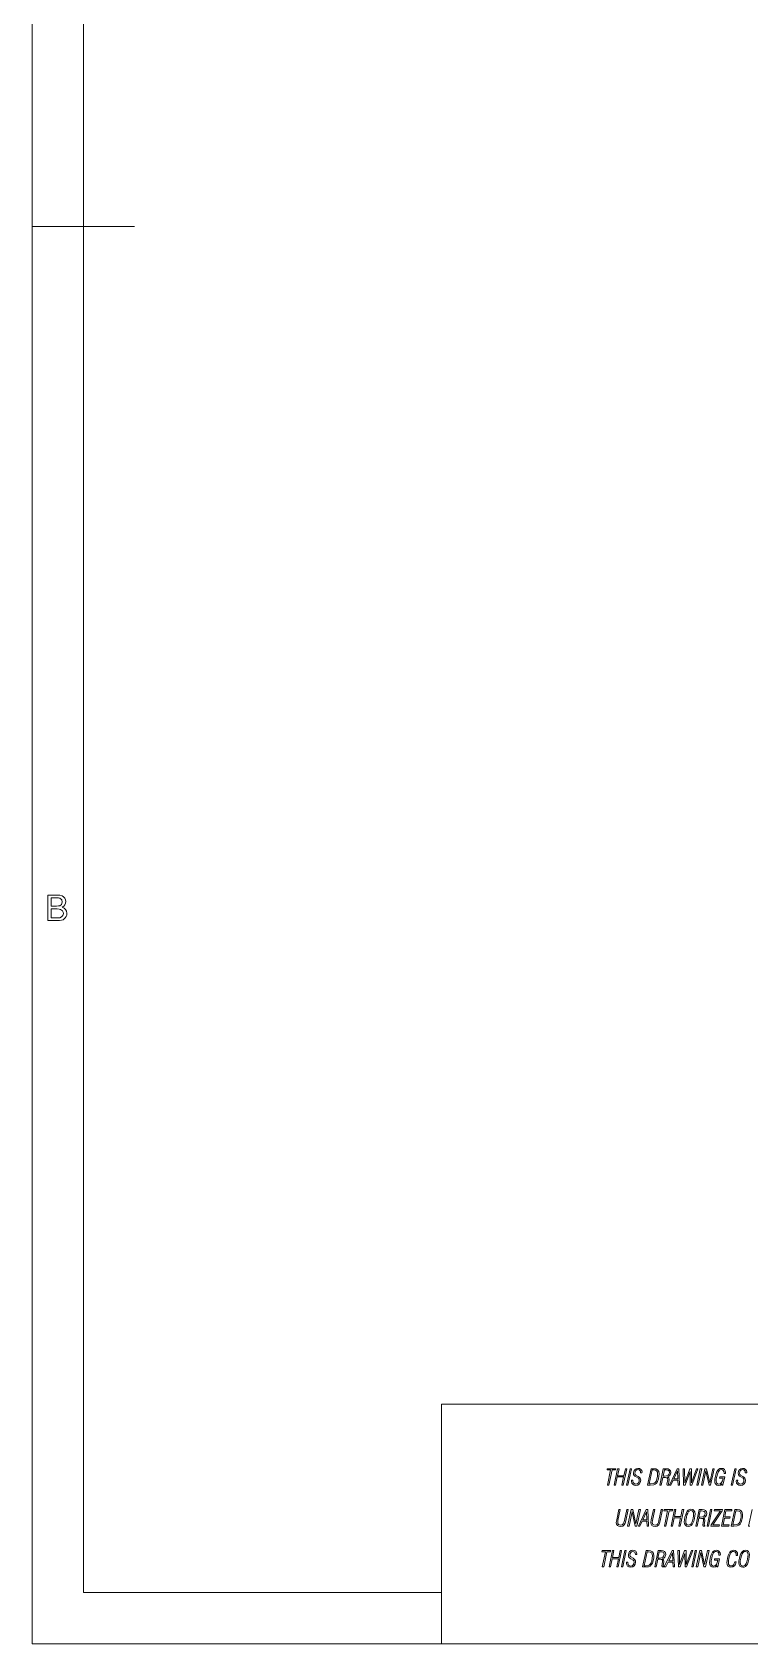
# Model space of a CAD drawing. Extents: x 10 to 410, y 5 to 287.
# Drawn here: x 10 to 80.1, y 10 to 167.5 of the extents above; entities that cross this region are included whole.
import ezdxf

# ---------------------------------------------------------------- set-up
doc = ezdxf.new("R2010")
doc.units = 0

msp = doc.modelspace()

# ---------------------------------------------------------------- linework, layer by layer
at = {"color": 7, "lineweight": 13}
for p, q in [((10, 287), (10, 10)), ((15, 15), (15, 282)), ((140, 33.414001), (50, 33.414001)), ((50, 33.414001), (50, 10.004)), ((15, 15), (50, 15)), ((10, 10), (410, 10)), ((50, 10.004), (140, 10.004))]:
    msp.add_line(p, q, dxfattribs=at)
at = {"color": 7, "lineweight": 13, "ltscale": 0.25}
msp.add_line((10, 148.5), (20, 148.5), dxfattribs=at)
at = {"color": 7, "lineweight": 13}
for points in [[(11.511752, 80.660255), (11.511752, 83.160255), (12.451965, 83.160255), (12.710618, 83.141129), (12.912577, 83.083755), (13.067335, 82.98658), (13.184387, 82.84803), (13.258036, 82.685066), (13.282585, 82.514641), (13.259528, 82.357712), (13.190354, 82.210274), (13.074659, 82.081291), (12.912034, 81.979698), (13.114468, 81.89032), (13.263868, 81.754547), (13.356031, 81.581207), (13.386752, 81.379112), (13.368306, 81.211067), (13.312967, 81.055222), (13.23057, 80.922638), (13.130947, 80.824371), (13.008877, 80.753166), (12.859138, 80.701759), (12.677185, 80.670631), (12.458475, 80.660255)], [(11.858974, 82.08387), (12.383063, 82.08387), (12.566169, 82.091599), (12.689053, 82.114792), (12.873243, 82.246353), (12.935364, 82.477203), (12.877584, 82.708595), (12.712111, 82.845589), (12.566101, 82.873253), (12.343458, 82.882477), (11.858974, 82.882477)], [(11.858974, 80.938034), (12.464443, 80.938034), (12.683084, 80.949966), (12.868903, 81.018867), (12.991516, 81.159386), (13.03953, 81.372063), (13.021762, 81.503899), (12.968458, 81.617287), (12.774231, 81.763771), (12.623948, 81.795509), (12.419413, 81.806091), (11.858974, 81.806091)], [(66.19326, 25.505835), (66.335007, 25.505835), (66.650711, 26.98127), (66.987892, 26.98127), (67.013664, 27.105835), (66.182518, 27.105835), (66.156746, 26.98127), (66.506813, 26.98127)], [(66.852585, 25.505835), (66.990036, 25.505835), (67.159698, 26.300465), (67.778221, 26.300465), (67.608559, 25.505835), (67.74601, 25.505835), (68.085342, 27.105835), (67.947891, 27.105835), (67.803993, 26.42503), (67.185471, 26.42503), (67.329369, 27.105835), (67.191917, 27.105835)], [(68.061714, 25.505835), (68.199165, 25.505835), (68.540642, 27.105835), (68.403191, 27.105835)], [(68.562119, 25.98476), (68.555672, 25.873083), (68.583595, 25.705566), (68.669502, 25.581003), (68.800507, 25.503687), (68.976616, 25.475767), (69.165604, 25.51013), (69.313797, 25.613216), (69.408295, 25.77429), (69.442657, 25.982613), (69.42762, 26.098587), (69.382523, 26.197378), (69.303055, 26.281137), (69.193527, 26.354156), (68.965874, 26.47872), (68.903595, 26.553888), (68.882118, 26.667713), (68.903595, 26.807312), (68.965874, 26.916842), (69.060371, 26.987713), (69.180641, 27.015633), (69.288025, 26.996304), (69.369637, 26.944761), (69.421181, 26.861002), (69.440506, 26.749325), (69.438362, 26.712814), (69.57151, 26.712814), (69.573662, 26.762211), (69.545738, 26.921137), (69.466278, 27.039257), (69.339569, 27.114426), (69.17205, 27.140198), (69.000237, 27.10154), (68.864937, 27.002747), (68.774734, 26.854559), (68.744667, 26.678452), (68.757553, 26.556036), (68.800507, 26.457245), (68.877823, 26.373486), (68.991646, 26.300465), (69.215004, 26.175901), (69.279434, 26.096439), (69.305206, 25.974022), (69.279434, 25.815096), (69.212852, 25.696976), (69.109772, 25.621807), (68.976616, 25.598183), (68.856346, 25.617512), (68.766144, 25.677647), (68.70816, 25.772142), (68.688828, 25.898855), (68.693123, 25.98476)], [(70.12561, 25.505835), (70.383324, 25.505835), (70.716209, 25.531607), (70.855812, 25.587446), (70.982521, 25.696976), (71.087753, 25.86664), (71.169365, 26.113621), (71.220909, 26.384224), (71.238091, 26.592546), (71.201584, 26.818048), (71.098495, 26.985565), (70.918091, 27.086506), (70.690437, 27.105835), (70.464935, 27.105835)], [(70.288826, 25.630398), (70.576614, 26.98127), (70.703323, 26.98127), (70.877289, 26.959795), (71.001846, 26.893217), (71.074867, 26.770802), (71.100639, 26.586103), (71.081314, 26.377781), (71.021179, 26.083553), (70.952454, 25.89456), (70.866547, 25.765701), (70.767754, 25.688385), (70.662521, 25.647579), (70.4048, 25.630398)], [(71.313255, 25.505835), (71.450706, 25.505835), (71.611778, 26.259661), (71.721313, 26.259661), (71.875946, 26.253218), (71.991913, 26.225298), (72.06279, 26.160868), (72.088562, 26.047043), (72.01339, 25.591742), (72.030571, 25.505835), (72.195946, 25.505835), (72.195946, 25.531607), (72.155136, 25.619659), (72.187355, 25.812948), (72.221718, 26.049191), (72.180908, 26.212412), (72.056343, 26.315498), (72.195946, 26.367043), (72.299026, 26.457245), (72.363457, 26.581808), (72.387085, 26.738586), (72.357018, 26.895365), (72.275406, 27.011337), (72.137955, 27.080063), (71.948959, 27.105835), (71.654732, 27.105835)], [(71.635406, 26.377781), (71.764267, 26.983418), (71.895271, 26.983418), (72.047752, 26.968386), (72.157288, 26.92758), (72.221718, 26.854559), (72.245338, 26.75362), (72.213127, 26.57966), (72.122925, 26.463688), (71.970436, 26.39711), (71.759972, 26.377781)], [(73.16024, 27.105835), (73.009903, 27.105835), (72.251785, 25.505835), (72.39782, 25.505835), (72.625473, 25.989056), (73.082924, 25.989056), (73.108696, 25.505835), (73.246147, 25.505835)], [(72.681313, 26.111473), (73.042114, 26.895365), (73.078629, 26.111473)], [(73.62413, 25.505835), (73.785202, 25.505835), (74.26413, 26.828787), (74.274872, 25.505835), (74.433792, 25.505835), (75.035141, 27.105835), (74.895538, 27.105835), (74.397285, 25.739929), (74.39299, 27.105835), (74.236214, 27.105835), (73.746544, 25.739929), (73.722923, 27.105835), (73.585472, 27.105835)], [(74.925606, 25.505835), (75.063057, 25.505835), (75.404533, 27.105835), (75.267082, 27.105835)], [(75.378761, 25.505835), (75.516212, 25.505835), (75.812592, 26.903955), (76.121849, 25.505835), (76.280777, 25.505835), (76.622253, 27.105835), (76.484802, 27.105835), (76.192719, 25.733486), (75.887756, 27.105835), (75.718094, 27.105835)], [(77.485611, 25.505835), (77.655273, 26.306908), (77.169907, 26.306908), (77.144135, 26.182344), (77.489906, 26.182344), (77.425476, 25.926775), (77.337418, 25.744225), (77.219299, 25.634693), (77.075409, 25.598183), (76.96373, 25.617512), (76.884262, 25.679794), (76.834869, 25.780733), (76.819839, 25.92248), (76.832718, 26.100735), (76.879974, 26.354156), (76.940102, 26.588251), (77.006683, 26.768654), (77.066818, 26.878183), (77.137688, 26.9555), (77.219299, 27.000599), (77.318092, 27.01778), (77.431915, 26.996304), (77.517822, 26.938318), (77.569366, 26.841673), (77.588699, 26.710667), (77.586548, 26.650532), (77.721848, 26.650532), (77.726143, 26.7257), (77.698227, 26.901808), (77.620911, 27.030666), (77.496346, 27.112278), (77.330978, 27.140198), (77.189232, 27.118721), (77.071114, 27.060734), (76.970169, 26.961943), (76.886414, 26.822344), (76.811249, 26.635498), (76.742523, 26.377781), (76.695274, 26.117916), (76.680237, 25.928923), (76.703865, 25.731339), (76.77903, 25.589594), (76.8993, 25.501539), (77.060371, 25.471472), (77.24292, 25.512278), (77.384666, 25.638988), (77.369637, 25.505835)], [(78.288826, 25.505835), (78.426277, 25.505835), (78.767754, 27.105835), (78.630302, 27.105835)], [(78.78923, 25.98476), (78.782791, 25.873083), (78.810707, 25.705566), (78.896614, 25.581003), (79.027618, 25.503687), (79.203728, 25.475767), (79.392723, 25.51013), (79.540909, 25.613216), (79.635406, 25.77429), (79.669769, 25.982613), (79.654739, 26.098587), (79.609634, 26.197378), (79.530174, 26.281137), (79.420639, 26.354156), (79.192993, 26.47872), (79.130707, 26.553888), (79.10923, 26.667713), (79.130707, 26.807312), (79.192993, 26.916842), (79.287491, 26.987713), (79.407753, 27.015633), (79.515137, 26.996304), (79.596748, 26.944761), (79.648293, 26.861002), (79.667618, 26.749325), (79.665474, 26.712814), (79.79863, 26.712814), (79.800774, 26.762211), (79.772858, 26.921137), (79.69339, 27.039257), (79.566681, 27.114426), (79.399162, 27.140198), (79.227356, 27.10154), (79.092049, 27.002747), (79.001846, 26.854559), (78.971786, 26.678452), (78.984665, 26.556036), (79.027618, 26.457245), (79.104935, 26.373486), (79.218765, 26.300465), (79.442116, 26.175901), (79.506546, 26.096439), (79.532318, 25.974022), (79.506546, 25.815096), (79.439972, 25.696976), (79.336884, 25.621807), (79.203728, 25.598183), (79.083458, 25.617512), (78.993256, 25.677647), (78.935272, 25.772142), (78.915939, 25.898855), (78.920242, 25.98476)], [(67.31353, 23.105835), (67.103058, 22.120062), (67.062248, 21.843016), (67.08802, 21.686237), (67.169632, 21.570265), (67.298492, 21.497244), (67.474602, 21.471472), (67.687218, 21.505835), (67.826813, 21.606773), (67.919167, 21.776438), (67.983597, 22.019123), (68.213394, 23.105835), (68.075943, 23.105835), (67.852585, 22.049191), (67.801041, 21.849459), (67.734467, 21.709862), (67.63353, 21.623955), (67.483192, 21.596035), (67.358627, 21.611069), (67.270576, 21.662613), (67.216881, 21.744225), (67.199699, 21.858049), (67.221176, 22.032009), (67.450974, 23.105835)], [(68.170441, 21.505835), (68.307892, 21.505835), (68.604263, 22.903955), (68.913528, 21.505835), (69.072456, 21.505835), (69.413933, 23.105835), (69.276482, 23.105835), (68.984398, 21.733486), (68.679436, 23.105835), (68.509766, 23.105835)], [(70.129097, 23.105835), (69.97876, 23.105835), (69.220642, 21.505835), (69.366684, 21.505835), (69.59433, 21.989056), (70.051781, 21.989056), (70.077553, 21.505835), (70.215004, 21.505835)], [(69.650169, 22.111473), (70.010979, 22.895365), (70.047485, 22.111473)], [(70.689636, 23.105835), (70.479164, 22.120062), (70.438362, 21.843016), (70.464134, 21.686237), (70.545738, 21.570265), (70.674599, 21.497244), (70.850708, 21.471472), (71.063324, 21.505835), (71.202927, 21.606773), (71.295273, 21.776438), (71.359703, 22.019123), (71.5895, 23.105835), (71.452049, 23.105835), (71.228691, 22.049191), (71.177155, 21.849459), (71.110573, 21.709862), (71.009636, 21.623955), (70.859299, 21.596035), (70.734734, 21.611069), (70.646683, 21.662613), (70.592987, 21.744225), (70.575806, 21.858049), (70.597282, 22.032009), (70.827087, 23.105835)], [(71.757019, 21.505835), (71.898758, 21.505835), (72.214462, 22.98127), (72.551651, 22.98127), (72.577423, 23.105835), (71.746277, 23.105835), (71.720505, 22.98127), (72.070572, 22.98127)], [(72.416344, 21.505835), (72.553795, 21.505835), (72.723457, 22.300465), (73.34198, 22.300465), (73.172318, 21.505835), (73.309769, 21.505835), (73.649094, 23.105835), (73.51165, 23.105835), (73.367752, 22.42503), (72.749229, 22.42503), (72.893127, 23.105835), (72.755676, 23.105835)], [(73.707085, 21.926775), (73.730705, 21.729191), (73.808022, 21.587446), (73.930443, 21.501539), (74.102249, 21.471472), (74.241852, 21.492949), (74.362114, 21.548788), (74.463058, 21.647579), (74.548965, 21.789324), (74.621986, 21.97617), (74.695007, 22.244627), (74.735809, 22.48731), (74.750839, 22.678452), (74.725067, 22.878183), (74.649902, 23.022076), (74.527489, 23.11013), (74.357819, 23.140198), (74.21608, 23.118721), (74.097954, 23.060734), (73.997017, 22.961943), (73.913261, 22.822344), (73.84024, 22.641941), (73.769363, 22.379929), (73.719971, 22.113621)], [(74.349228, 23.01778), (74.463058, 22.996304), (74.546814, 22.936171), (74.596214, 22.83523), (74.61554, 22.695633), (74.60051, 22.517378), (74.557556, 22.268251), (74.49527, 22.021271), (74.426544, 21.840868), (74.362114, 21.731339), (74.291245, 21.654022), (74.205338, 21.606773), (74.108696, 21.593887), (73.992722, 21.613216), (73.91111, 21.675499), (73.861717, 21.778585), (73.84668, 21.926775), (73.859566, 22.107178), (73.906815, 22.354156), (73.966949, 22.592546), (74.035675, 22.772949), (74.09581, 22.880331), (74.168831, 22.9555), (74.250443, 23.000599)], [(74.817421, 21.505835), (74.954872, 21.505835), (75.115944, 22.259661), (75.225471, 22.259661), (75.380104, 22.253218), (75.496078, 22.225298), (75.566948, 22.160868), (75.59272, 22.047043), (75.517555, 21.591742), (75.534737, 21.505835), (75.700104, 21.505835), (75.700104, 21.531607), (75.659302, 21.619659), (75.691513, 21.812948), (75.725876, 22.049191), (75.685074, 22.212412), (75.560509, 22.315498), (75.700104, 22.367043), (75.803192, 22.457245), (75.867622, 22.581808), (75.891243, 22.738586), (75.861176, 22.895365), (75.779564, 23.011337), (75.64212, 23.080063), (75.453125, 23.105835), (75.158897, 23.105835)], [(75.139565, 22.377781), (75.268425, 22.983418), (75.399429, 22.983418), (75.551918, 22.968386), (75.661446, 22.92758), (75.725876, 22.854559), (75.749496, 22.75362), (75.717285, 22.57966), (75.627083, 22.463688), (75.474602, 22.39711), (75.26413, 22.377781)], [(75.925606, 21.505835), (76.063057, 21.505835), (76.404533, 23.105835), (76.267082, 23.105835)], [(76.301445, 21.505835), (77.113258, 21.505835), (77.141174, 21.630398), (76.492584, 21.630398), (77.398895, 22.996304), (77.422516, 23.105835), (76.640778, 23.105835), (76.615005, 22.98127), (77.231377, 22.98127), (76.322922, 21.608921)], [(77.32373, 21.505835), (78.058228, 21.505835), (78.084, 21.630398), (77.489098, 21.630398), (77.626549, 22.281137), (78.167755, 22.281137), (78.195671, 22.405701), (77.652321, 22.405701), (77.776886, 22.987713), (78.333122, 22.987713), (78.358894, 23.105835), (77.663055, 23.105835)], [(78.29232, 21.505835), (78.550034, 21.505835), (78.882919, 21.531607), (79.022522, 21.587446), (79.149231, 21.696976), (79.254463, 21.86664), (79.336075, 22.113621), (79.387619, 22.384224), (79.4048, 22.592546), (79.368294, 22.818048), (79.265205, 22.985565), (79.084801, 23.086506), (78.857147, 23.105835), (78.631645, 23.105835)], [(78.455536, 21.630398), (78.743324, 22.98127), (78.870041, 22.98127), (79.043999, 22.959795), (79.168564, 22.893217), (79.241577, 22.770802), (79.267349, 22.586103), (79.248024, 22.377781), (79.187889, 22.083553), (79.119164, 21.89456), (79.033257, 21.765701), (78.934464, 21.688385), (78.829231, 21.647579), (78.57151, 21.630398)], [(65.69326, 17.505835), (65.835007, 17.505835), (66.150711, 18.98127), (66.487892, 18.98127), (66.513664, 19.105835), (65.682518, 19.105835), (65.656746, 18.98127), (66.006813, 18.98127)], [(66.352585, 17.505835), (66.490036, 17.505835), (66.659698, 18.300465), (67.278221, 18.300465), (67.108559, 17.505835), (67.24601, 17.505835), (67.585342, 19.105835), (67.447891, 19.105835), (67.303993, 18.42503), (66.685471, 18.42503), (66.829369, 19.105835), (66.691917, 19.105835)], [(67.561714, 17.505835), (67.699165, 17.505835), (68.040642, 19.105835), (67.903191, 19.105835)], [(68.062119, 17.98476), (68.055672, 17.873083), (68.083595, 17.705566), (68.169502, 17.581003), (68.300507, 17.503687), (68.476616, 17.475767), (68.665604, 17.51013), (68.813797, 17.613216), (68.908295, 17.77429), (68.942657, 17.982613), (68.92762, 18.098587), (68.882523, 18.197378), (68.803055, 18.281137), (68.693527, 18.354156), (68.465874, 18.47872), (68.403595, 18.553888), (68.382118, 18.667713), (68.403595, 18.807312), (68.465874, 18.916842), (68.560371, 18.987713), (68.680641, 19.015633), (68.788025, 18.996304), (68.869637, 18.944761), (68.921181, 18.861002), (68.940506, 18.749325), (68.938362, 18.712814), (69.07151, 18.712814), (69.073662, 18.762211), (69.045738, 18.921137), (68.966278, 19.039257), (68.839569, 19.114426), (68.67205, 19.140198), (68.500237, 19.10154), (68.364937, 19.002747), (68.274734, 18.854559), (68.244667, 18.678452), (68.257553, 18.556036), (68.300507, 18.457245), (68.377823, 18.373486), (68.491646, 18.300465), (68.715004, 18.175901), (68.779434, 18.096439), (68.805206, 17.974022), (68.779434, 17.815096), (68.712852, 17.696976), (68.609772, 17.621807), (68.476616, 17.598183), (68.356346, 17.617512), (68.266144, 17.677647), (68.20816, 17.772142), (68.188828, 17.898855), (68.193123, 17.98476)], [(69.62561, 17.505835), (69.883324, 17.505835), (70.216209, 17.531607), (70.355812, 17.587446), (70.482521, 17.696976), (70.587753, 17.86664), (70.669365, 18.113621), (70.720909, 18.384224), (70.738091, 18.592546), (70.701584, 18.818048), (70.598495, 18.985565), (70.418091, 19.086506), (70.190437, 19.105835), (69.964935, 19.105835)], [(69.788826, 17.630398), (70.076614, 18.98127), (70.203323, 18.98127), (70.377289, 18.959795), (70.501846, 18.893217), (70.574867, 18.770802), (70.600639, 18.586103), (70.581314, 18.377781), (70.521179, 18.083553), (70.452454, 17.89456), (70.366547, 17.765701), (70.267754, 17.688385), (70.162521, 17.647579), (69.9048, 17.630398)], [(70.813255, 17.505835), (70.950706, 17.505835), (71.111778, 18.259661), (71.221313, 18.259661), (71.375946, 18.253218), (71.491913, 18.225298), (71.56279, 18.160868), (71.588562, 18.047043), (71.51339, 17.591742), (71.530571, 17.505835), (71.695946, 17.505835), (71.695946, 17.531607), (71.655136, 17.619659), (71.687355, 17.812948), (71.721718, 18.049191), (71.680908, 18.212412), (71.556343, 18.315498), (71.695946, 18.367043), (71.799026, 18.457245), (71.863457, 18.581808), (71.887085, 18.738586), (71.857018, 18.895365), (71.775406, 19.011337), (71.637955, 19.080063), (71.448959, 19.105835), (71.154732, 19.105835)], [(71.135406, 18.377781), (71.264267, 18.983418), (71.395271, 18.983418), (71.547752, 18.968386), (71.657288, 18.92758), (71.721718, 18.854559), (71.745338, 18.75362), (71.713127, 18.57966), (71.622925, 18.463688), (71.470436, 18.39711), (71.259972, 18.377781)], [(72.66024, 19.105835), (72.509903, 19.105835), (71.751785, 17.505835), (71.89782, 17.505835), (72.125473, 17.989056), (72.582924, 17.989056), (72.608696, 17.505835), (72.746147, 17.505835)], [(73.12413, 17.505835), (73.285202, 17.505835), (73.76413, 18.828787), (73.774872, 17.505835), (73.933792, 17.505835), (74.535141, 19.105835), (74.395538, 19.105835), (73.897285, 17.739929), (73.89299, 19.105835), (73.736214, 19.105835), (73.246544, 17.739929), (73.222923, 19.105835), (73.085472, 19.105835)], [(74.425606, 17.505835), (74.563057, 17.505835), (74.904533, 19.105835), (74.767082, 19.105835)], [(74.878761, 17.505835), (75.016212, 17.505835), (75.312592, 18.903955), (75.621849, 17.505835), (75.780777, 17.505835), (76.122253, 19.105835), (75.984802, 19.105835), (75.692719, 17.733486), (75.387756, 19.105835), (75.218094, 19.105835)], [(76.985611, 17.505835), (77.155273, 18.306908), (76.669907, 18.306908), (76.644135, 18.182344), (76.989906, 18.182344), (76.925476, 17.926775), (76.837418, 17.744225), (76.719299, 17.634693), (76.575409, 17.598183), (76.46373, 17.617512), (76.384262, 17.679794), (76.334869, 17.780733), (76.319839, 17.92248), (76.332718, 18.100735), (76.379974, 18.354156), (76.440102, 18.588251), (76.506683, 18.768654), (76.566818, 18.878183), (76.637688, 18.9555), (76.719299, 19.000599), (76.818092, 19.01778), (76.931915, 18.996304), (77.017822, 18.938318), (77.069366, 18.841673), (77.088699, 18.710667), (77.086548, 18.650532), (77.221848, 18.650532), (77.226143, 18.7257), (77.198227, 18.901808), (77.120911, 19.030666), (76.996346, 19.112278), (76.830978, 19.140198), (76.689232, 19.118721), (76.571114, 19.060734), (76.470169, 18.961943), (76.386414, 18.822344), (76.311249, 18.635498), (76.242523, 18.377781), (76.195274, 18.117916), (76.180237, 17.928923), (76.203865, 17.731339), (76.27903, 17.589594), (76.3993, 17.501539), (76.560371, 17.471472), (76.74292, 17.512278), (76.884666, 17.638988), (76.869637, 17.505835)], [(78.785339, 18.014828), (78.652184, 18.014828), (78.585609, 17.832277), (78.503998, 17.701271), (78.398758, 17.623955), (78.272049, 17.60033), (78.156075, 17.619659), (78.074463, 17.679794), (78.02507, 17.780733), (78.01004, 17.924627), (78.022919, 18.107178), (78.070175, 18.354156), (78.130302, 18.586103), (78.190437, 18.751472), (78.252724, 18.869593), (78.323593, 18.951204), (78.405205, 19.000599), (78.508293, 19.01778), (78.626411, 18.996304), (78.710175, 18.934023), (78.761719, 18.830935), (78.7789, 18.687042), (78.776749, 18.626909), (78.912048, 18.626909), (78.9142, 18.693485), (78.888428, 18.886774), (78.813255, 19.026371), (78.690842, 19.11013), (78.523323, 19.140198), (78.381577, 19.118721), (78.261314, 19.060734), (78.16037, 18.961943), (78.076614, 18.822344), (78.00145, 18.635498), (77.932724, 18.377781), (77.885475, 18.117916), (77.872589, 17.928923), (77.89621, 17.731339), (77.971382, 17.589594), (78.095947, 17.503687), (78.26561, 17.473619), (78.446014, 17.507982), (78.5942, 17.608921), (78.708023, 17.778585)], [(79.025879, 17.926775), (79.0495, 17.729191), (79.126816, 17.587446), (79.249229, 17.501539), (79.421043, 17.471472), (79.560638, 17.492949), (79.680908, 17.548788), (79.781845, 17.647579), (79.867752, 17.789324), (79.940773, 17.97617), (80.013794, 18.244627), (80.054604, 18.48731), (80.069633, 18.678452), (80.043861, 18.878183), (79.968697, 19.022076), (79.846283, 19.11013), (79.676613, 19.140198), (79.534866, 19.118721), (79.416748, 19.060734), (79.315811, 18.961943), (79.232048, 18.822344), (79.159027, 18.641941), (79.088158, 18.379929), (79.038765, 18.113621)], [(79.668022, 19.01778), (79.781845, 18.996304), (79.865608, 18.936171), (79.915001, 18.83523), (79.934334, 18.695633), (79.919296, 18.517378), (79.876343, 18.268251), (79.814064, 18.021271), (79.745338, 17.840868), (79.680908, 17.731339), (79.610039, 17.654022), (79.524132, 17.606773), (79.42749, 17.593887), (79.311516, 17.613216), (79.229904, 17.675499), (79.180504, 17.778585), (79.165474, 17.926775), (79.17836, 18.107178), (79.225609, 18.354156), (79.285744, 18.592546), (79.354469, 18.772949), (79.414604, 18.880331), (79.487625, 18.9555), (79.569229, 19.000599)], [(72.181313, 18.111473), (72.542114, 18.895365), (72.578629, 18.111473)]]:
    msp.add_lwpolyline(points, close=True, dxfattribs=at)
msp.add_lwpolyline([(80.323997, 23.105835), (79.982521, 21.505835), (80.119972, 21.505835)], dxfattribs=at)

doc.saveas('drawing.dxf')
